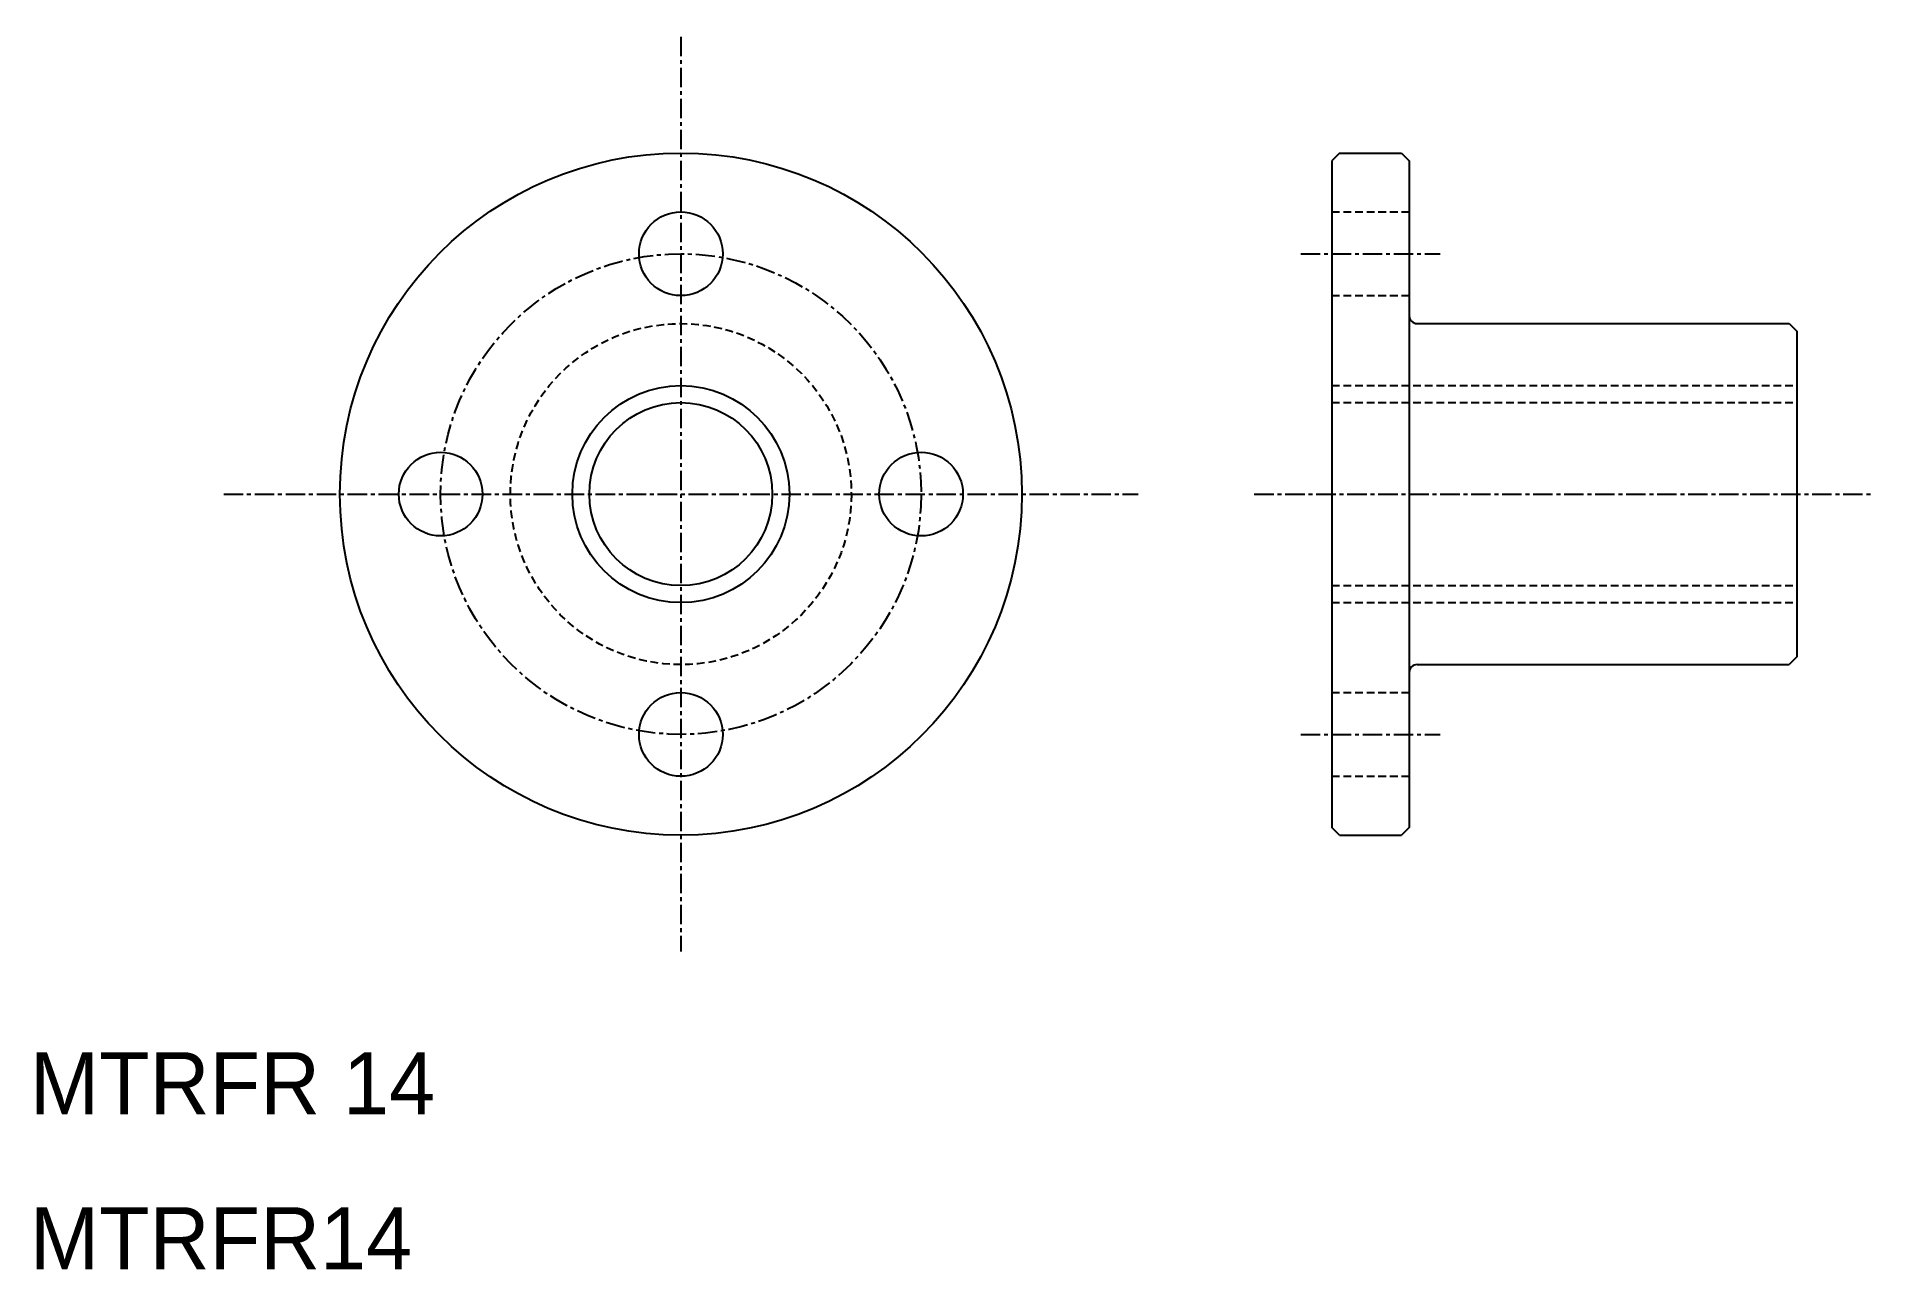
# Model space of a CAD drawing. Extents: x 10 to 129, y 10 to 89.
import ezdxf

# ---------------------------------------------------------------- set-up
doc = ezdxf.new("R2010")
doc.units = 0
doc.linetypes.add('CENTER', pattern=[2, 1.25, -0.25, 0.25, -0.25])
doc.linetypes.add('DASHED', pattern=[0.75, 0.5, -0.25])
doc.layers.get('0').update_dxf_attribs({"linetype": 'CONTINUOUS'})
doc.layers.add('CENTER', color=1, linetype='CENTER')

msp = doc.modelspace()

# ---------------------------------------------------------------- linework, layer by layer
at = {"color": 7, "linetype": 'CONTINUOUS'}
for p, q in [((94.5, 82), (94, 81.5)), ((94.5, 82), (98.5, 82)), ((98.5, 82), (99, 81.5)), ((94, 81.5), (94, 38.5)), ((99, 81.5), (99, 38.5)), ((94, 71), (94, 71)), ((99.5, 71), (123.5, 71)), ((123.5, 71), (124, 70.5)), ((124, 70.5), (124, 49.5)), ((94, 60), (94, 60)), ((99.5, 49), (123.5, 49)), ((124, 49.5), (123.5, 49)), ((94.5, 38), (94, 38.5)), ((94.5, 38), (98.5, 38)), ((99, 38.5), (98.5, 38))]:
    msp.add_line(p, q, dxfattribs=at)
at = {"color": 3, "linetype": 'DASHED'}
for p, q in [((94, 78.2), (99, 78.2)), ((94, 72.8), (99, 72.8)), ((94, 67), (124, 67)), ((94, 65.9), (124, 65.9)), ((94, 54.1), (124, 54.1)), ((94, 53), (124, 53)), ((94, 47.2), (99, 47.2)), ((94, 41.8), (99, 41.8))]:
    msp.add_line(p, q, dxfattribs=at)
at = {"color": 7, "linetype": 'CONTINUOUS'}
for centre, radius in [((52, 60), 22), ((52, 75.5), 2.7), ((52, 60), 5.9), ((36.5, 60), 2.7), ((67.5, 60), 2.7), ((52, 44.5), 2.7)]:
    msp.add_circle(centre, radius, dxfattribs=at)
at = {"color": 3, "linetype": 'DASHED'}
msp.add_circle((52, 60), 11, dxfattribs=at)
at = {"color": 3, "linetype": 'CONTINUOUS'}
msp.add_circle((52, 60), 7, dxfattribs=at)
at = {"color": 7, "linetype": 'CONTINUOUS'}
for centre, start, end in [((99.5, 71.5), 180, 270), ((99.5, 48.5), 90, 180)]:
    msp.add_arc(centre, 0.5, start, end, dxfattribs=at)
at = {"layer": 'CENTER', "color": 1, "linetype": 'CENTER'}
for p, q in [((52, 89.5), (52, 30.5)), ((92, 75.5), (101, 75.5)), ((22.5, 60), (81.5, 60)), ((89, 60), (129, 60)), ((92, 44.5), (101, 44.5))]:
    msp.add_line(p, q, dxfattribs=at)
msp.add_circle((52, 60), 15.5, dxfattribs=at)

# ---------------------------------------------------------------- texts
at = {"color": 7, "linetype": 'CONTINUOUS'}
for s, p in [('MTRFR 14', (10, 20)), ('MTRFR14', (10, 10))]:
    msp.add_text(s, height=4, dxfattribs=at).set_placement(p)

doc.saveas('drawing.dxf')
